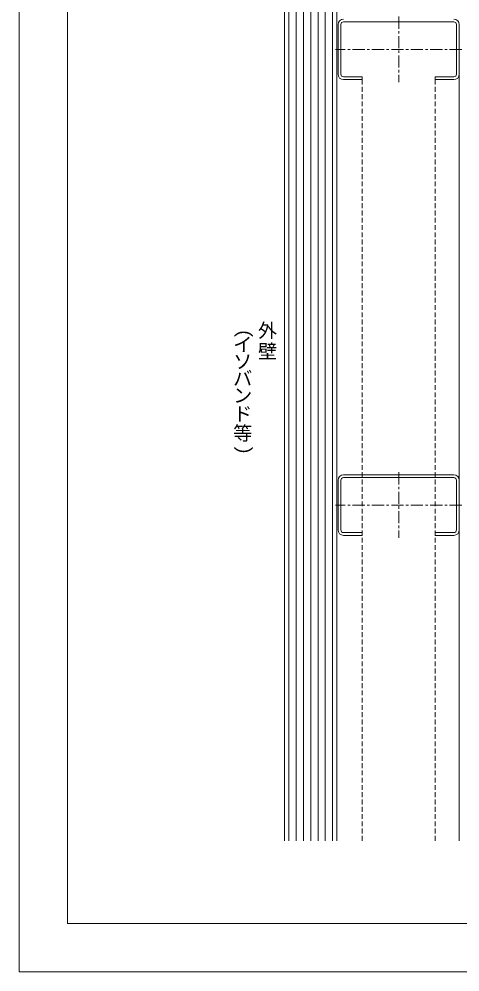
# Model space of a CAD drawing. Units: millimetres, scale not verified. Extents: x -840 to 840, y -594 to 594.
# Drawn here: x -840 to -477, y -594 to 192 of the extents above; entities that cross this region are included whole.
import ezdxf
from ezdxf.enums import TextEntityAlignment as Align

# ---------------------------------------------------------------- set-up
doc = ezdxf.new("R2010")
doc.units = ezdxf.units.MM
doc.header["$LTSCALE"] = 2
doc.linetypes.add('CHAIN1', pattern=[8, 5, -1, 1, -1])
doc.linetypes.add('DASHED2', pattern=[3, 2, -1])
for name, color, linetype, lineweight in [('0-0_鋼材(受け鋼鈑)', 7, 'Continuous', 9), ('0-1_輪郭線', 2, 'Continuous', 9), ('0-2_図面枠', 7, 'Continuous', 9), ('0-3_文字', 5, 'Continuous', 9), ('0-8_中心線', 2, 'CHAIN1', 9), ('1-1_鋼材(C型・H鋼ｅｔｃ)', 7, 'Continuous', 9), ('1-2_躯体', 7, 'Continuous', 9)]:
    doc.layers.add(name, color=color, linetype=linetype, lineweight=lineweight)
doc.styles.add('ＭＳ ゴシック', font='')
doc.styles.get('ＭＳ ゴシック').set_extended_font_data('MS Gothic')

msp = doc.modelspace()

# ---------------------------------------------------------------- linework, layer by layer
at = {"layer": '0-0_鋼材(受け鋼鈑)', "linetype": 'DASHED2'}
for p, q in [((-557.057, -485.754), (-557.057, 142.246)), ((-497.057, -485.754), (-497.057, 142.246))]:
    msp.add_line(p, q, dxfattribs=at)
at = {"layer": '0-1_輪郭線'}
msp.add_lwpolyline([(800, 554), (-800, 554), (-800, -554), (800, -554)], close=True, dxfattribs=at)
at = {"layer": '0-2_図面枠'}
msp.add_lwpolyline([(840, -594), (840, 594), (-840, 594), (-840, -594)], close=True, dxfattribs=at)
at = {"layer": '0-8_中心線'}
for p, q in [((-527.057, 194.246), (-527.057, 140.246)), ((-475.057, 167.246), (-579.057, 167.246)), ((-527.057, -181.754), (-527.057, -235.754)), ((-475.057, -208.754), (-579.057, -208.754))]:
    msp.add_line(p, q, dxfattribs=at)
at = {"layer": '1-1_鋼材(C型・H鋼ｅｔｃ)'}
for p, q in [((-572.457, 189.946), (-481.657, 189.946)), ((-577.057, 187.646), (-577.057, 146.846)), ((-574.757, 146.846), (-574.757, 187.646)), ((-479.357, 187.646), (-479.357, 146.846)), ((-477.057, 146.846), (-477.057, 187.646)), ((-477.057, 146.846), (-477.057, -485.754)), ((-577.057, -188.354), (-577.057, -229.154)), ((-574.757, -229.154), (-574.757, -188.354)), ((-481.657, -183.754), (-572.457, -183.754)), ((-572.457, -186.054), (-481.657, -186.054)), ((-479.357, -188.354), (-479.357, -229.154)), ((-477.057, -229.154), (-477.057, -188.354))]:
    msp.add_line(p, q, dxfattribs=at)
for points in [[(-572.457, 142.246), (-557.057, 142.246), (-557.057, 144.546), (-572.457, 144.546)], [(-481.657, 144.546), (-497.057, 144.546), (-497.057, 142.246), (-481.657, 142.246)], [(-572.457, -233.754), (-557.057, -233.754), (-557.057, -231.454), (-572.457, -231.454)], [(-481.657, -231.454), (-497.057, -231.454), (-497.057, -233.754), (-481.657, -233.754)]]:
    msp.add_lwpolyline(points, dxfattribs=at)
for centre, radius, start, end in [((-572.457, 187.646), 4.6, 90, 180), ((-572.457, 187.646), 2.3, 90, 180), ((-481.657, 187.646), 4.6, 0, 90), ((-481.657, 187.646), 2.3, 0, 90), ((-572.457, 146.846), 4.6, 180, 270), ((-572.457, 146.846), 2.3, 180, 270), ((-481.657, 146.846), 2.3, 270, 0), ((-481.657, 146.846), 4.6, 270, 0), ((-572.457, -188.354), 4.6, 90, 180), ((-572.457, -188.354), 2.3, 90, 180), ((-481.657, -188.354), 4.6, 0, 90), ((-481.657, -188.354), 2.3, 0, 90), ((-572.457, -229.154), 4.6, 180, 270), ((-572.457, -229.154), 2.3, 180, 270), ((-481.657, -229.154), 2.3, 270, 0), ((-481.657, -229.154), 4.6, 270, 0)]:
    msp.add_arc(centre, radius, start, end, dxfattribs=at)
at = {"layer": '1-2_躯体'}
for p, q in [((-621.057, 228.246), (-621.057, -485.754)), ((-578.057, -485.754), (-578.057, 228.246))]:
    msp.add_line(p, q, dxfattribs=at)
at = {"layer": '1-2_躯体', "color": 4}
for p, q in [((-617.557, -485.754), (-617.557, 228.246)), ((-611.557, -485.754), (-611.557, 228.246)), ((-605.557, -485.754), (-605.557, 228.246)), ((-599.557, -485.754), (-599.557, 228.246)), ((-593.557, -485.754), (-593.557, 228.246)), ((-587.557, -485.754), (-587.557, 228.246)), ((-581.557, -485.754), (-581.557, 228.246))]:
    msp.add_line(p, q, dxfattribs=at)

# ---------------------------------------------------------------- texts
at = {"layer": '0-3_文字', "color": 7, "style": 'ＭＳ ゴシック'}
for s, p in [('外', (-643.019, -73.982)), ('イ', (-663.486, -85.553)), ('壁', (-643.019, -91.182)), ('ソ', (-663.486, -99.553)), ('バ', (-663.486, -113.553)), ('ン', (-663.486, -127.553)), ('ド', (-663.486, -142.753)), ('等', (-663.486, -158.753))]:
    msp.add_text(s, height=11.54, dxfattribs=at).set_placement(p, align=Align.BOTTOM_LEFT)
for s, p in [('(', (-663.207, -63.332)), (')', (-663.221, -159.532))]:
    msp.add_text(s, height=11.54, rotation=270, dxfattribs=at).set_placement(p, align=Align.BOTTOM_LEFT)

doc.saveas('drawing.dxf')
